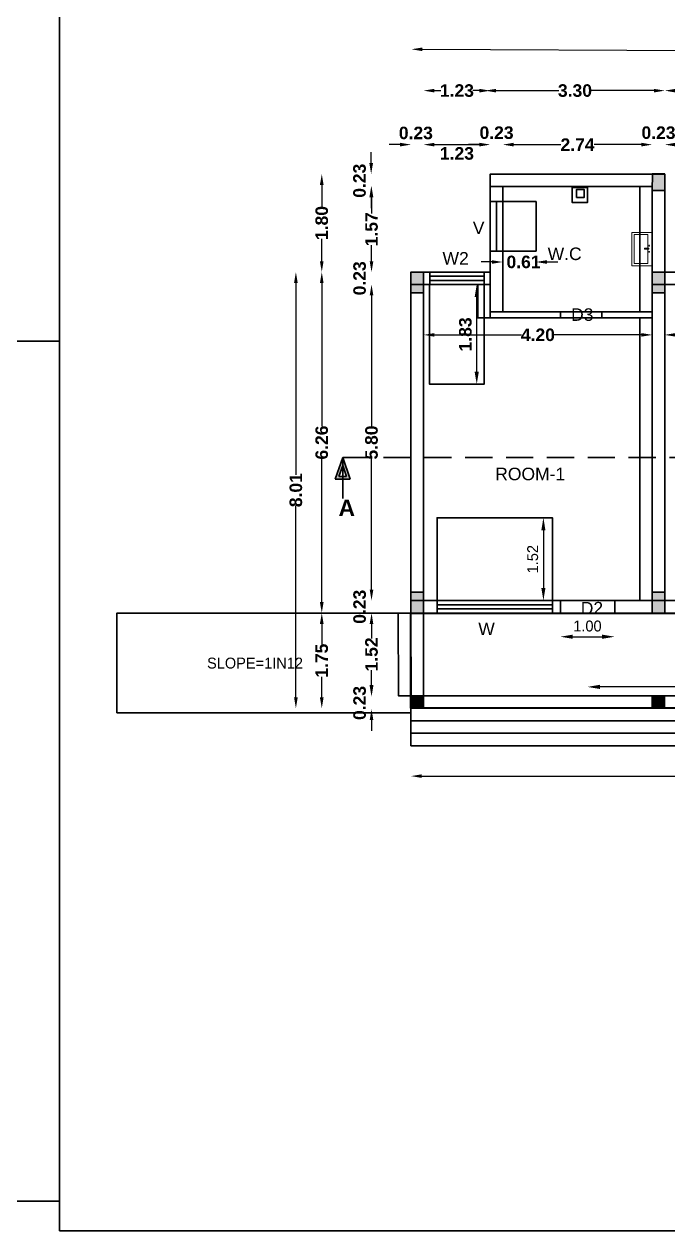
# Model space of a CAD drawing. Header units: metres. Extents: x 515 to 706, y -4 to 163.
# Drawn here: x 641.97 to 653.79, y 71.4 to 93.57 of the extents above; entities that cross this region are included whole.
import ezdxf

# ---------------------------------------------------------------- set-up
doc = ezdxf.new("R2010")
doc.units = ezdxf.units.M
doc.header["$MEASUREMENT"] = 0
doc.linetypes.add('DASHED2', pattern=[0.375, 0.25, -0.125])
for name, color, linetype, lineweight in [('BLK_3_FLR_0_WASH', 4, 'Continuous', 30), ('BLK_4_DA_RAMP_1', 1, 'Continuous', 13), ('BLK_4_FLR_0_ EXIT_WIDTH_ DOOR', 2, 'Continuous', 30), ('BLK_4_FLR_0_BLT_UP_AREA', 140, 'Continuous', 30), ('BLK_4_FLR_0_CARPET_AREA', 22, 'Continuous', 30), ('BLK_4_FLR_0_WATER_CLOSET', 4, 'Continuous', 30), ('furniture', 253, 'Continuous', 15)]:
    doc.layers.add(name, color=color, linetype=linetype, lineweight=lineweight)
for name, color, linetype in [('BLK_4_FLR_0_REGULAR_ROOM_1', 3, 'Continuous'), ('BLK_4_FLR_0_REGULAR_ROOM_2', 3, 'Continuous'), ('BLK_4_FLR_0_ROOM_1_LIGHT_VENTILATION_1', 3, 'Continuous'), ('BLK_4_FLR_0_ROOM_1_LIGHT_VENTILATION_2', 3, 'Continuous'), ('BLK_4_FLR_0_VERANDAH', 5, 'Continuous'), ('DIST_EXIT', 7, 'Continuous'), ('TOILET_VENTILATION', 6, 'Continuous')]:
    doc.layers.add(name, color=color, linetype=linetype)
doc.styles.add('ARIAL', font='arialbd.ttf', dxfattribs={"height": 0.23})
doc.styles.add('PDF Swiss721BT-RomanCondensed', font='arial.ttf')
doc.styles.add('Swiss Bold', font='swissb.ttf')
doc.styles.add('working', font='arialbd.ttf', dxfattribs={"height": 0.23})
doc.dimstyles.new('new model', dxfattribs={"dimtxt": 0.23, "dimasz": 0.2, "dimexe": 0.1, "dimexo": 0.1, "dimgap": 0, "dimtad": 0, "dimzin": 1, "dimdsep": 46, "dimtxsty": 'working', "dimcen": 0.09, "dimse1": 1, "dimse2": 1, "dimclrd": 256, "dimclrt": 256, "dimadec": 1, "dimazin": 0, "dimtfac": 1, "dimtofl": 0, "dimtmove": 0, "dimatfit": 3, "dimfxl": 0, "dimtolj": 1, "dimtzin": 0, "dimlwd": -1, "dimlwe": -1, "dimarcsym": 0})
doc.dimstyles.new('OPEN SPACE', dxfattribs={"dimtxt": 0.23, "dimasz": 0.23, "dimexe": 0.1875, "dimexo": 0.0625, "dimgap": 0.09, "dimtad": 3, "dimzin": 0, "dimdsep": 46, "dimtxsty": 'ARIAL', "dimcen": 0.09, "dimse1": 1, "dimse2": 1, "dimclrd": 256, "dimclre": 256, "dimadec": 0, "dimazin": 0, "dimtfac": 0.5, "dimtix": 1, "dimtmove": 0, "dimatfit": 3, "dimfxl": 0, "dimtolj": 1, "dimtzin": 0, "dimarcsym": 0})
doc.dimstyles.new('Standard$0', dxfattribs={"dimtxt": 0.2, "dimasz": 0.23, "dimexe": 0.1805, "dimexo": 0.0625, "dimgap": 0.0955, "dimtad": 1, "dimzin": 0, "dimdsep": 46, "dimtxsty": 'Standard', "dimcen": 0, "dimdle": 440, "dimse1": 1, "dimse2": 1, "dimclrd": 256, "dimclrt": 256, "dimadec": 0, "dimazin": 0, "dimtfac": 1, "dimtofl": 0, "dimtmove": 0, "dimatfit": 3, "dimfxl": 0, "dimtolj": 1, "dimarcsym": 0})

# ---------------------------------------------------------------- blocks, each defined once
blk = doc.blocks.new('*D131')
at = {"layer": 'Defpoints', "color": 0, "lineweight": 40}
for p in [(650.758, 89.404), (651.368, 89.404), (650.758, 89.203)]:
    blk.add_point(p, dxfattribs=at)
at = {"layer": 'TOILET_VENTILATION'}
for p, q in [((650.558, 89.203), (650.358, 89.203)), ((651.568, 89.203), (651.768, 89.203))]:
    blk.add_line(p, q, dxfattribs=at)
at = {"layer": 'TOILET_VENTILATION', "lineweight": 40}
for points in [[(650.558, 89.236), (650.558, 89.17), (650.758, 89.203)], [(651.568, 89.236), (651.568, 89.17), (651.368, 89.203)]]:
    blk.add_solid(points, dxfattribs=at)
at = {"layer": 'TOILET_VENTILATION', "lineweight": 35, "insert": (651.138, 89.203), "char_height": 0.23, "attachment_point": 5, "style": 'working'}
blk.add_mtext('\\A1;0.61', dxfattribs=at)
blk = doc.blocks.new('*D8')
at = {"layer": 'BLK_4_FLR_0_ EXIT_WIDTH_ DOOR', "lineweight": -2}
blk.add_line((652.042, 82.319), (652.582, 82.319), dxfattribs=at)
at = {"layer": 'BLK_4_FLR_0_ EXIT_WIDTH_ DOOR', "lineweight": 40}
for points in [[(652.042, 82.357), (652.042, 82.281), (651.812, 82.319)], [(652.582, 82.357), (652.582, 82.281), (652.812, 82.319)]]:
    blk.add_solid(points, dxfattribs=at)
at = {"layer": 'Defpoints', "color": 0, "lineweight": 40}
for p in [(651.812, 82.754), (652.812, 82.754), (652.812, 82.319)]:
    blk.add_point(p, dxfattribs=at)
at = {"layer": 'BLK_4_FLR_0_ EXIT_WIDTH_ DOOR', "lineweight": 30, "insert": (652.312, 82.514), "char_height": 0.2, "attachment_point": 5}
blk.add_mtext('\\A1;1.00', dxfattribs=at)
blk = doc.blocks.new('*D137')
at = {"layer": 'BLK_4_FLR_0_ROOM_1_LIGHT_VENTILATION_1', "lineweight": -2}
blk.add_line((651.503, 84.274), (651.503, 83.214), dxfattribs=at)
at = {"layer": 'BLK_4_FLR_0_ROOM_1_LIGHT_VENTILATION_1', "lineweight": 40}
for points in [[(651.465, 84.274), (651.541, 84.274), (651.503, 84.504)], [(651.465, 83.214), (651.541, 83.214), (651.503, 82.984)]]:
    blk.add_solid(points, dxfattribs=at)
at = {"layer": 'Defpoints', "color": 0, "lineweight": 40}
for p in [(651.669, 84.504), (651.503, 82.984), (651.669, 82.984)]:
    blk.add_point(p, dxfattribs=at)
at = {"layer": 'BLK_4_FLR_0_ROOM_1_LIGHT_VENTILATION_1', "lineweight": 30, "insert": (651.307, 83.744), "char_height": 0.2, "attachment_point": 5, "rotation": 90}
blk.add_mtext('\\A1;1.52', dxfattribs=at)
blk = doc.blocks.new('*D12')
at = {"layer": 'Defpoints', "color": 0, "lineweight": 40}
for p in [(652.312, 82.25), (659.136, 82.25), (652.312, 81.397)]:
    blk.add_point(p, dxfattribs=at)
at = {"layer": 'DIST_EXIT', "lineweight": -2}
blk.add_line((658.906, 81.397), (652.542, 81.397), dxfattribs=at)
at = {"layer": 'DIST_EXIT', "lineweight": 40}
for points in [[(652.542, 81.436), (652.542, 81.359), (652.312, 81.397)], [(658.906, 81.436), (658.906, 81.359), (659.136, 81.397)]]:
    blk.add_solid(points, dxfattribs=at)
at = {"layer": 'DIST_EXIT', "lineweight": 30, "insert": (655.724, 81.593), "char_height": 0.2, "attachment_point": 5}
blk.add_mtext('\\A1;6.82', dxfattribs=at)
blk = doc.blocks.new('*D152')
at = {"layer": 'BLK_4_FLR_0_ROOM_1_LIGHT_VENTILATION_2', "lineweight": -2}
blk.add_line((650.279, 87.188), (650.279, 88.558), dxfattribs=at)
at = {"layer": 'BLK_4_FLR_0_ROOM_1_LIGHT_VENTILATION_2', "lineweight": 40}
for points in [[(650.24, 88.558), (650.317, 88.558), (650.279, 88.788)], [(650.24, 87.188), (650.317, 87.188), (650.279, 86.958)]]:
    blk.add_solid(points, dxfattribs=at)
at = {"layer": 'Defpoints', "color": 0, "lineweight": 40}
for p in [(650.279, 88.788), (650.414, 88.788), (650.414, 86.958)]:
    blk.add_point(p, dxfattribs=at)
at = {"layer": 'BLK_4_FLR_0_ROOM_1_LIGHT_VENTILATION_2', "color": 0, "lineweight": 30, "insert": (650.071, 87.873), "char_height": 0.23, "attachment_point": 5, "rotation": 90, "style": 'ARIAL'}
blk.add_mtext('\\A1;1.83', dxfattribs=at)
blk = doc.blocks.new('zw$B53F')
at = {"layer": 'furniture', "ltscale": 0.5}
for p, q in [((25.7, 17.98), (0, 15.69)), ((0, 15.69), (1.4, 0)), ((24.29, 14.4), (2.02, 12.42)), ((2.02, 12.42), (2.95, 1.86)), ((11.55, 14.34), (10.37, 14.23)), ((10.9, 14.92), (11.02, 13.65)), ((12.95, 14.23), (13.8, 14.3)), ((13.24, 10.9), (12.95, 14.23)), ((13.24, 10.9), (14.1, 10.98)), ((14.1, 10.98), (13.8, 14.3)), ((16.26, 14.76), (15.09, 14.65)), ((15.62, 15.34), (15.73, 14.06)), ((25.23, 3.84), (24.29, 14.4)), ((27.09, 2.29), (25.7, 17.98)), ((1.4, 0), (27.09, 2.29)), ((2.95, 1.86), (25.23, 3.84))]:
    blk.add_line(p, q, dxfattribs=at)
blk = doc.blocks.new('*D283')
for p, q in [((648.872, 91.359), (648.672, 91.359)), ((649.502, 91.359), (649.702, 91.359))]:
    blk.add_line(p, q)
at = {"lineweight": 40}
for points in [[(648.872, 91.393), (648.872, 91.326), (649.072, 91.359)], [(649.502, 91.393), (649.502, 91.326), (649.302, 91.359)]]:
    blk.add_solid(points, dxfattribs=at)
at = {"layer": 'Defpoints', "color": 0, "lineweight": 40}
for p in [(649.302, 91.359), (649.072, 90.916), (649.302, 90.916)]:
    blk.add_point(p, dxfattribs=at)
at = {"lineweight": 30, "insert": (649.161, 91.572), "char_height": 0.23, "attachment_point": 5, "style": 'working'}
blk.add_mtext('\\A1;0.23', dxfattribs=at)
blk = doc.blocks.new('*D284')
blk.add_line((649.502, 91.359), (650.328, 91.359))
at = {"lineweight": 40}
for points in [[(649.502, 91.393), (649.502, 91.326), (649.302, 91.359)], [(650.328, 91.393), (650.328, 91.326), (650.528, 91.359)]]:
    blk.add_solid(points, dxfattribs=at)
at = {"layer": 'Defpoints', "color": 0, "lineweight": 40}
for p in [(650.528, 91.359), (649.302, 90.916), (650.528, 90.819)]:
    blk.add_point(p, dxfattribs=at)
at = {"lineweight": 30, "insert": (649.915, 91.196), "char_height": 0.23, "attachment_point": 5, "style": 'working'}
blk.add_mtext('\\A1;1.23', dxfattribs=at)
blk = doc.blocks.new('*D285')
for p, q in [((650.328, 91.359), (650.128, 91.359)), ((650.958, 91.359), (651.158, 91.359))]:
    blk.add_line(p, q)
at = {"lineweight": 40}
for points in [[(650.328, 91.393), (650.328, 91.326), (650.528, 91.359)], [(650.958, 91.393), (650.958, 91.326), (650.758, 91.359)]]:
    blk.add_solid(points, dxfattribs=at)
at = {"layer": 'Defpoints', "color": 0, "lineweight": 40}
for p in [(650.758, 91.359), (650.528, 90.916), (650.758, 90.686)]:
    blk.add_point(p, dxfattribs=at)
at = {"lineweight": 30, "insert": (650.643, 91.577), "char_height": 0.23, "attachment_point": 5, "style": 'working'}
blk.add_mtext('\\A1;0.23', dxfattribs=at)
blk = doc.blocks.new('*D286')
for p, q in [((650.958, 91.359), (651.825, 91.359)), ((653.302, 91.359), (652.435, 91.359))]:
    blk.add_line(p, q)
at = {"lineweight": 40}
for points in [[(650.958, 91.393), (650.958, 91.326), (650.758, 91.359)], [(653.302, 91.393), (653.302, 91.326), (653.502, 91.359)]]:
    blk.add_solid(points, dxfattribs=at)
at = {"layer": 'Defpoints', "color": 0, "lineweight": 40}
for p in [(653.502, 91.359), (653.502, 90.686), (650.758, 90.589)]:
    blk.add_point(p, dxfattribs=at)
at = {"lineweight": 30, "insert": (652.13, 91.359), "char_height": 0.23, "attachment_point": 5, "style": 'working'}
blk.add_mtext('\\A1;2.74', dxfattribs=at)
blk = doc.blocks.new('*D287')
for p, q in [((653.302, 91.359), (653.102, 91.359)), ((653.932, 91.359), (654.132, 91.359))]:
    blk.add_line(p, q)
at = {"lineweight": 40}
for points in [[(653.302, 91.393), (653.302, 91.326), (653.502, 91.359)], [(653.932, 91.393), (653.932, 91.326), (653.732, 91.359)]]:
    blk.add_solid(points, dxfattribs=at)
at = {"layer": 'Defpoints', "color": 0, "lineweight": 40}
for p in [(653.732, 91.359), (653.732, 90.916), (653.502, 90.686)]:
    blk.add_point(p, dxfattribs=at)
at = {"lineweight": 30, "insert": (653.617, 91.577), "char_height": 0.23, "attachment_point": 5, "style": 'working'}
blk.add_mtext('\\A1;0.23', dxfattribs=at)
blk = doc.blocks.new('*D663')
for p, q in [((648.34, 91.019), (648.34, 91.219)), ((648.34, 90.389), (648.34, 90.189))]:
    blk.add_line(p, q)
at = {"lineweight": 40}
for points in [[(648.307, 91.019), (648.374, 91.019), (648.34, 90.819)], [(648.307, 90.389), (648.374, 90.389), (648.34, 90.589)]]:
    blk.add_solid(points, dxfattribs=at)
at = {"layer": 'Defpoints', "color": 0, "lineweight": 40}
for p in [(650.752, 90.819), (648.34, 90.589), (650.758, 90.589)]:
    blk.add_point(p, dxfattribs=at)
at = {"lineweight": 30, "insert": (648.127, 90.696), "char_height": 0.23, "attachment_point": 5, "rotation": 90, "style": 'working'}
blk.add_mtext('\\A1;0.23', dxfattribs=at)
blk = doc.blocks.new('*D664')
for p, q in [((648.347, 90.389), (648.347, 90.096)), ((648.347, 89.218), (648.347, 89.511))]:
    blk.add_line(p, q)
at = {"lineweight": 40}
for points in [[(648.313, 90.389), (648.38, 90.389), (648.347, 90.589)], [(648.313, 89.218), (648.38, 89.218), (648.347, 89.018)]]:
    blk.add_solid(points, dxfattribs=at)
at = {"layer": 'Defpoints', "color": 0, "lineweight": 40}
for p in [(650.758, 90.589), (648.347, 89.018), (649.302, 89.018)]:
    blk.add_point(p, dxfattribs=at)
at = {"lineweight": 30, "insert": (648.347, 89.804), "char_height": 0.23, "attachment_point": 5, "rotation": 90, "style": 'working'}
blk.add_mtext('\\A1;1.57', dxfattribs=at)
blk = doc.blocks.new('*D665')
for p, q in [((648.347, 89.218), (648.347, 89.418)), ((648.347, 88.588), (648.347, 88.388))]:
    blk.add_line(p, q)
at = {"lineweight": 40}
for points in [[(648.313, 89.218), (648.38, 89.218), (648.347, 89.018)], [(648.313, 88.588), (648.38, 88.588), (648.347, 88.788)]]:
    blk.add_solid(points, dxfattribs=at)
at = {"layer": 'Defpoints', "color": 0, "lineweight": 40}
for p in [(649.302, 89.018), (648.347, 88.788), (649.302, 88.788)]:
    blk.add_point(p, dxfattribs=at)
at = {"lineweight": 30, "insert": (648.129, 88.903), "char_height": 0.23, "attachment_point": 5, "rotation": 90, "style": 'working'}
blk.add_mtext('\\A1;0.23', dxfattribs=at)
blk = doc.blocks.new('*D666')
for p, q in [((648.347, 88.588), (648.347, 86.184)), ((648.347, 83.184), (648.347, 85.589))]:
    blk.add_line(p, q)
at = {"lineweight": 40}
for points in [[(648.313, 88.588), (648.38, 88.588), (648.347, 88.788)], [(648.313, 83.184), (648.38, 83.184), (648.347, 82.984)]]:
    blk.add_solid(points, dxfattribs=at)
at = {"layer": 'Defpoints', "color": 0, "lineweight": 40}
for p in [(649.302, 88.788), (648.347, 82.984), (649.55, 82.984)]:
    blk.add_point(p, dxfattribs=at)
at = {"lineweight": 30, "insert": (648.347, 85.886), "char_height": 0.23, "attachment_point": 5, "rotation": 90, "style": 'working'}
blk.add_mtext('\\A1;5.80', dxfattribs=at)
blk = doc.blocks.new('*D667')
for p, q in [((648.347, 83.184), (648.347, 83.384)), ((648.347, 82.554), (648.347, 82.354))]:
    blk.add_line(p, q)
at = {"lineweight": 40}
for points in [[(648.313, 83.184), (648.38, 83.184), (648.347, 82.984)], [(648.313, 82.554), (648.38, 82.554), (648.347, 82.754)]]:
    blk.add_solid(points, dxfattribs=at)
at = {"layer": 'Defpoints', "color": 0, "lineweight": 40}
for p in [(649.302, 82.984), (648.347, 82.754), (649.072, 82.754)]:
    blk.add_point(p, dxfattribs=at)
at = {"lineweight": 30, "insert": (648.129, 82.869), "char_height": 0.23, "attachment_point": 5, "rotation": 90, "style": 'working'}
blk.add_mtext('\\A1;0.23', dxfattribs=at)
blk = doc.blocks.new('*D668')
for p, q in [((648.347, 82.554), (648.347, 82.286)), ((648.347, 81.434), (648.347, 81.703))]:
    blk.add_line(p, q)
at = {"lineweight": 40}
for points in [[(648.313, 82.554), (648.38, 82.554), (648.347, 82.754)], [(648.313, 81.434), (648.38, 81.434), (648.347, 81.234)]]:
    blk.add_solid(points, dxfattribs=at)
at = {"layer": 'Defpoints', "color": 0, "lineweight": 40}
for p in [(649.072, 82.754), (648.347, 81.234), (649.55, 81.234)]:
    blk.add_point(p, dxfattribs=at)
at = {"lineweight": 30, "insert": (648.347, 81.994), "char_height": 0.23, "attachment_point": 5, "rotation": 90, "style": 'working'}
blk.add_mtext('\\A1;1.52', dxfattribs=at)
blk = doc.blocks.new('*D289')
for p, q in [((649.502, 92.351), (649.622, 92.351)), ((650.328, 92.351), (650.208, 92.351))]:
    blk.add_line(p, q)
at = {"lineweight": 40}
for points in [[(649.502, 92.384), (649.502, 92.317), (649.302, 92.351)], [(650.328, 92.384), (650.328, 92.317), (650.528, 92.351)]]:
    blk.add_solid(points, dxfattribs=at)
at = {"layer": 'Defpoints', "color": 0, "lineweight": 40}
for p in [(649.302, 92.351), (649.302, 89.392), (650.528, 89.392)]:
    blk.add_point(p, dxfattribs=at)
at = {"lineweight": 30, "insert": (649.915, 92.351), "char_height": 0.23, "attachment_point": 5, "style": 'working'}
blk.add_mtext('\\A1;1.23', dxfattribs=at)
blk = doc.blocks.new('*D290')
for p, q in [((650.635, 92.351), (651.785, 92.351)), ((653.532, 92.351), (652.382, 92.351))]:
    blk.add_line(p, q)
at = {"lineweight": 40}
for points in [[(650.635, 92.384), (650.635, 92.317), (650.435, 92.351)], [(653.532, 92.384), (653.532, 92.317), (653.732, 92.351)]]:
    blk.add_solid(points, dxfattribs=at)
at = {"layer": 'Defpoints', "color": 0, "lineweight": 40}
for p in [(653.732, 92.351), (650.435, 91.194), (653.732, 91.194)]:
    blk.add_point(p, dxfattribs=at)
at = {"lineweight": 30, "insert": (652.083, 92.351), "char_height": 0.23, "attachment_point": 5, "style": 'working'}
blk.add_mtext('\\A1;3.30', dxfattribs=at)
blk = doc.blocks.new('*D669')
for p, q in [((647.433, 90.619), (647.433, 90.211)), ((647.433, 89.218), (647.433, 89.627))]:
    blk.add_line(p, q)
at = {"lineweight": 40}
for points in [[(647.399, 90.619), (647.466, 90.619), (647.433, 90.819)], [(647.399, 89.218), (647.466, 89.218), (647.433, 89.018)]]:
    blk.add_solid(points, dxfattribs=at)
at = {"layer": 'Defpoints', "color": 0, "lineweight": 40}
for p in [(650.528, 90.819), (647.433, 89.018), (650.528, 89.018)]:
    blk.add_point(p, dxfattribs=at)
at = {"lineweight": 30, "insert": (647.433, 89.919), "char_height": 0.23, "attachment_point": 5, "rotation": 90, "style": 'working'}
blk.add_mtext('\\A1;1.80', dxfattribs=at)
blk = doc.blocks.new('*D670')
for p, q in [((647.433, 88.818), (647.433, 86.186)), ((647.433, 82.954), (647.433, 85.586))]:
    blk.add_line(p, q)
at = {"lineweight": 40}
for points in [[(647.399, 88.818), (647.466, 88.818), (647.433, 89.018)], [(647.399, 82.954), (647.466, 82.954), (647.433, 82.754)]]:
    blk.add_solid(points, dxfattribs=at)
at = {"layer": 'Defpoints', "color": 0, "lineweight": 40}
for p in [(650.528, 89.018), (647.433, 82.754), (650.528, 82.754)]:
    blk.add_point(p, dxfattribs=at)
at = {"lineweight": 30, "insert": (647.433, 85.886), "char_height": 0.23, "attachment_point": 5, "rotation": 90, "style": 'working'}
blk.add_mtext('\\A1;6.26', dxfattribs=at)
blk = doc.blocks.new('*D671')
for p, q in [((647.433, 82.554), (647.433, 82.175)), ((647.433, 81.204), (647.433, 81.584))]:
    blk.add_line(p, q)
at = {"lineweight": 40}
for points in [[(647.399, 82.554), (647.466, 82.554), (647.433, 82.754)], [(647.399, 81.204), (647.466, 81.204), (647.433, 81.004)]]:
    blk.add_solid(points, dxfattribs=at)
at = {"layer": 'Defpoints', "color": 0, "lineweight": 40}
for p in [(649.55, 82.754), (647.433, 81.004), (649.302, 81.004)]:
    blk.add_point(p, dxfattribs=at)
at = {"lineweight": 30, "insert": (647.433, 81.879), "char_height": 0.23, "attachment_point": 5, "rotation": 90, "style": 'working'}
blk.add_mtext('\\A1;1.75', dxfattribs=at)
blk = doc.blocks.new('*D672')
for p, q in [((649.502, 87.864), (651.1, 87.864)), ((653.302, 87.864), (651.703, 87.864))]:
    blk.add_line(p, q)
at = {"lineweight": 40}
for points in [[(649.502, 87.897), (649.502, 87.831), (649.302, 87.864)], [(653.302, 87.897), (653.302, 87.831), (653.502, 87.864)]]:
    blk.add_solid(points, dxfattribs=at)
at = {"layer": 'Defpoints', "color": 0, "lineweight": 40}
for p in [(649.302, 88.174), (653.502, 88.174), (649.302, 87.864)]:
    blk.add_point(p, dxfattribs=at)
at = {"lineweight": 30, "insert": (651.402, 87.864), "char_height": 0.23, "attachment_point": 5, "rotation": 0, "style": 'working'}
blk.add_mtext('\\A1;4.20', dxfattribs=at)
blk = doc.blocks.new('*D293')
blk.add_line((653.932, 91.359), (654.758, 91.359))
at = {"lineweight": 40}
for points in [[(653.932, 91.393), (653.932, 91.326), (653.732, 91.359)], [(654.758, 91.393), (654.758, 91.326), (654.958, 91.359)]]:
    blk.add_solid(points, dxfattribs=at)
at = {"layer": 'Defpoints', "color": 0, "lineweight": 40}
for p in [(654.958, 91.359), (653.732, 90.916), (654.958, 90.819)]:
    blk.add_point(p, dxfattribs=at)
at = {"lineweight": 30, "insert": (654.345, 91.196), "char_height": 0.23, "attachment_point": 5, "style": 'working'}
blk.add_mtext('\\A1;1.23', dxfattribs=at)
blk = doc.blocks.new('*D307')
for p, q in [((653.932, 92.351), (654.052, 92.351)), ((654.758, 92.351), (654.638, 92.351))]:
    blk.add_line(p, q)
at = {"lineweight": 40}
for points in [[(653.932, 92.384), (653.932, 92.317), (653.732, 92.351)], [(654.758, 92.384), (654.758, 92.317), (654.958, 92.351)]]:
    blk.add_solid(points, dxfattribs=at)
at = {"layer": 'Defpoints', "color": 0, "lineweight": 40}
for p in [(653.732, 92.351), (653.732, 89.392), (654.958, 89.392)]:
    blk.add_point(p, dxfattribs=at)
at = {"lineweight": 30, "insert": (654.345, 92.351), "char_height": 0.23, "attachment_point": 5, "style": 'working'}
blk.add_mtext('\\A1;1.23', dxfattribs=at)
blk = doc.blocks.new('*D675')
for p, q in [((653.932, 87.864), (655.53, 87.864)), ((657.732, 87.864), (656.133, 87.864))]:
    blk.add_line(p, q)
at = {"lineweight": 40}
for points in [[(653.932, 87.897), (653.932, 87.831), (653.732, 87.864)], [(657.732, 87.897), (657.732, 87.831), (657.932, 87.864)]]:
    blk.add_solid(points, dxfattribs=at)
at = {"layer": 'Defpoints', "color": 0, "lineweight": 40}
for p in [(653.732, 88.174), (657.932, 88.174), (653.732, 87.864)]:
    blk.add_point(p, dxfattribs=at)
at = {"lineweight": 30, "insert": (655.832, 87.864), "char_height": 0.23, "attachment_point": 5, "rotation": 0, "style": 'working'}
blk.add_mtext('\\A1;4.20', dxfattribs=at)
blk = doc.blocks.new('*D305')
for p, q in [((649.27, 79.758), (659.491, 79.758)), ((670.495, 79.758), (660.274, 79.758))]:
    blk.add_line(p, q)
at = {"lineweight": 40}
for points in [[(649.27, 79.791), (649.27, 79.725), (649.07, 79.758)], [(670.495, 79.791), (670.495, 79.725), (670.695, 79.758)]]:
    blk.add_solid(points, dxfattribs=at)
at = {"layer": 'Defpoints', "color": 0, "lineweight": 40}
for p in [(649.07, 81.433), (670.695, 81.433), (670.695, 79.758)]:
    blk.add_point(p, dxfattribs=at)
at = {"lineweight": 30, "insert": (659.882, 79.758), "char_height": 0.23, "attachment_point": 5, "style": 'working'}
blk.add_mtext('\\A1;21.63', dxfattribs=at)
blk = doc.blocks.new('*D674')
for p, q in [((646.958, 88.818), (646.958, 85.291)), ((646.958, 81.204), (646.958, 84.731))]:
    blk.add_line(p, q)
at = {"lineweight": 40}
for points in [[(646.924, 88.818), (646.991, 88.818), (646.958, 89.018)], [(646.924, 81.204), (646.991, 81.204), (646.958, 81.004)]]:
    blk.add_solid(points, dxfattribs=at)
at = {"layer": 'Defpoints', "color": 0, "lineweight": 40}
for p in [(649.072, 89.018), (646.958, 81.004), (649.07, 81.004)]:
    blk.add_point(p, dxfattribs=at)
at = {"lineweight": 30, "insert": (646.958, 85.011), "char_height": 0.23, "attachment_point": 5, "rotation": 90, "style": 'working'}
blk.add_mtext('\\A1;8.01', dxfattribs=at)
blk = doc.blocks.new('*D306')
for p, q in [((648.347, 81.417), (648.347, 81.617)), ((648.347, 80.787), (648.347, 80.587))]:
    blk.add_line(p, q)
at = {"lineweight": 40}
for points in [[(648.313, 81.417), (648.38, 81.417), (648.347, 81.217)], [(648.313, 80.787), (648.38, 80.787), (648.347, 80.987)]]:
    blk.add_solid(points, dxfattribs=at)
at = {"layer": 'Defpoints', "color": 0, "lineweight": 40}
for p in [(649.302, 81.217), (648.347, 80.987), (649.072, 80.987)]:
    blk.add_point(p, dxfattribs=at)
at = {"lineweight": 30, "insert": (648.129, 81.102), "char_height": 0.23, "attachment_point": 5, "rotation": 90, "style": 'working'}
blk.add_mtext('\\A1;0.23', dxfattribs=at)
blk = doc.blocks.new('*D696')
for p, q in [((649.281, 93.111), (659.503, 93.066)), ((670.507, 93.019), (660.285, 93.063))]:
    blk.add_line(p, q)
at = {"lineweight": 40}
for points in [[(649.281, 93.144), (649.281, 93.077), (649.081, 93.111)], [(670.507, 93.052), (670.507, 92.985), (670.707, 93.018)]]:
    blk.add_solid(points, dxfattribs=at)
at = {"layer": 'Defpoints', "color": 0, "lineweight": 40}
for p in [(670.707, 93.018), (649.072, 90.916), (670.697, 90.823)]:
    blk.add_point(p, dxfattribs=at)
at = {"lineweight": 30, "insert": (659.894, 93.065), "char_height": 0.23, "attachment_point": 5, "rotation": 359.7518, "style": 'working'}
blk.add_mtext('\\A1;21.63', dxfattribs=at)

msp = doc.modelspace()

# ---------------------------------------------------------------- hatches: boundary and pattern name
at = {"lineweight": 30}
h = msp.add_hatch(color=256, dxfattribs=at)
h.dxf.hatch_style = 1
h.paths.add_polyline_path([(653.73156, 90.81947), (653.73156, 90.51947), (653.50156, 90.51947), (653.50794, 90.81947)])
h = msp.add_hatch(color=256, dxfattribs=at)
h.dxf.hatch_style = 1
h.paths.add_polyline_path([(649.30156, 89.01781), (649.30156, 88.63781), (649.07156, 88.63781), (649.07156, 89.01781)])
h = msp.add_hatch(color=256, dxfattribs=at)
h.dxf.hatch_style = 1
h.paths.add_polyline_path([(653.73156, 89.01781), (653.73156, 88.63781), (653.50156, 88.63781), (653.50156, 89.01781)])
at = {"lineweight": 30, "ltscale": 0.25}
h = msp.add_hatch(color=256, dxfattribs=at)
h.paths.add_polyline_path([(647.8167, 85.61215), (647.68171, 85.21595), (647.95168, 85.21595)])
h.paths.add_polyline_path([(647.8167, 85.46478), (647.74811, 85.26348), (647.88528, 85.26348)], flags=16)
at = {"lineweight": 30}
h = msp.add_hatch(color=256, dxfattribs=at)
h.dxf.hatch_style = 1
h.paths.add_polyline_path([(649.30156, 83.13448), (649.30156, 82.75447), (649.07156, 82.75447), (649.07156, 83.13448)])
h = msp.add_hatch(color=256, dxfattribs=at)
h.dxf.hatch_style = 1
h.paths.add_polyline_path([(653.73156, 83.13447), (653.73156, 82.75447), (653.50156, 82.75447), (653.50156, 83.13447)])
h = msp.add_hatch(color=256, dxfattribs=at)
h.dxf.hatch_style = 1
h.paths.add_polyline_path([(649.06967, 81.23448), (649.29967, 81.23448), (649.29967, 81.00448), (649.06967, 81.00448)])
h = msp.add_hatch(color=256, dxfattribs=at)
h.dxf.hatch_style = 1
h.paths.add_polyline_path([(653.49967, 81.23448), (653.72967, 81.23448), (653.72967, 81.00448), (653.49967, 81.00448)])

# ---------------------------------------------------------------- linework, layer by layer
at = {"lineweight": 30, "ltscale": 0.125}
for p, q in [((653.73156, 90.81947), (650.52822, 90.81947)), ((650.52822, 90.81947), (650.52822, 89.01781)), ((653.50345, 90.82281), (653.73345, 90.82281)), ((653.73345, 90.82281), (653.50345, 90.82281)), ((653.73156, 90.81947), (653.73156, 89.01781)), ((653.73156, 90.81947), (653.73156, 89.01781)), ((653.73156, 90.81947), (653.73156, 89.01781)), ((653.50156, 90.58947), (650.75822, 90.58947)), ((650.75822, 90.58947), (650.75822, 88.78781)), ((653.50156, 90.58947), (653.50156, 88.28947)), ((653.50156, 90.58947), (653.50156, 82.98447)), ((650.75822, 90.31369), (650.52822, 90.31369)), ((650.64322, 90.31369), (650.64322, 89.40369)), ((650.75822, 89.40369), (650.52822, 89.40369)), ((649.07156, 89.01781), (649.07156, 82.75447)), ((650.52822, 89.01781), (649.30156, 89.01781)), ((649.41489, 88.78781), (649.41489, 89.01781)), ((650.41489, 88.94114), (649.41489, 88.94114)), ((650.41489, 88.78781), (650.41489, 89.01781)), ((654.95822, 89.01781), (653.73156, 89.01781)), ((649.30156, 88.78781), (649.30156, 82.98447)), ((650.52822, 88.78781), (649.30156, 88.78781)), ((650.41489, 88.86447), (649.41489, 88.86447)), ((650.52822, 88.78781), (650.52822, 88.17447)), ((653.73156, 88.78781), (653.73156, 82.98447)), ((654.95822, 88.78781), (653.73156, 88.78781)), ((651.81489, 88.28947), (650.75822, 88.28947)), ((651.81489, 88.28947), (651.81489, 88.17447)), ((653.50156, 88.28947), (652.57489, 88.28947)), ((652.57489, 88.28947), (652.57489, 88.17447)), ((651.81489, 88.17447), (650.52822, 88.17447)), ((653.50156, 88.17447), (652.57489, 88.17447)), ((653.50156, 88.17447), (653.50156, 82.98447)), ((651.81489, 82.98447), (649.30156, 82.98447)), ((651.66997, 82.98447), (649.54997, 82.98447)), ((649.54997, 82.98447), (649.54997, 82.75447)), ((651.66997, 82.98447), (651.66997, 82.75447)), ((651.81489, 82.98447), (651.81489, 82.75447)), ((653.50156, 82.98447), (652.81489, 82.98447)), ((652.81489, 82.98447), (652.81489, 82.75447)), ((656.24489, 82.98447), (653.73156, 82.98447)), ((651.81489, 82.75447), (649.07156, 82.75447)), ((649.30156, 82.75447), (649.30156, 81.00448)), ((651.66997, 82.90781), (649.54997, 82.90781)), ((651.66997, 82.83114), (649.54997, 82.83114)), ((651.66997, 82.75447), (649.54997, 82.75447)), ((656.24489, 82.75447), (652.81489, 82.75447)), ((649.06967, 81.00448), (649.06967, 81.07947)), ((649.06967, 81.00448), (670.69525, 81.00448)), ((649.06967, 80.77448), (670.69525, 80.77448))]:
    msp.add_line(p, q, dxfattribs=at)
at = {"lineweight": 30}
for p, q in [((650.75822, 88.78781), (650.75822, 88.28947)), ((647.8167, 85.61215), (647.68171, 85.21595)), ((647.8167, 85.61215), (647.8167, 84.88621)), ((647.8167, 85.61215), (647.95168, 85.21595)), ((647.8167, 85.46478), (647.74811, 85.26348)), ((647.8167, 85.46478), (647.88528, 85.26348)), ((647.68171, 85.21595), (647.95168, 85.21595)), ((647.74811, 85.26348), (647.88528, 85.26348)), ((647.8167, 85.21595), (647.8167, 84.85829)), ((649.07156, 82.75447), (649.0722, 81.15447)), ((649.06967, 81.15447), (649.06967, 81.00448)), ((649.06967, 80.31448), (649.06967, 81.04198)), ((649.06967, 80.54448), (670.69525, 80.54448)), ((649.06967, 80.31448), (670.69525, 80.31448))]:
    msp.add_line(p, q, dxfattribs=at)
at = {"linetype": 'DASHED2', "lineweight": 30, "ltscale": 2}
msp.add_line((647.8167, 85.61215), (673.43918, 85.61215), dxfattribs=at)
at = {"lineweight": 30}
for points in [[(515.25728, 150.74728), (642.61905, 150.74728), (642.61905, 87.74858), (515.25728, 87.74858)], [(642.61905, 71.40396), (675.79196, 71.40396), (675.79196, 150.74728), (642.61905, 150.74728)], [(653.73156, 90.81947), (653.73156, 90.51947), (653.50156, 90.51947), (653.50794, 90.81947)], [(649.30156, 89.01781), (649.30156, 88.63781), (649.07156, 88.63781), (649.07156, 89.01781)], [(653.73156, 89.01781), (653.73156, 88.63781), (653.50156, 88.63781), (653.50156, 89.01781)], [(585.2581, 87.74858), (642.61905, 87.74858), (642.61905, 71.94947), (585.2581, 71.94947)], [(649.30156, 83.13448), (649.30156, 82.75447), (649.07156, 82.75447), (649.07156, 83.13448)], [(653.73156, 83.13447), (653.73156, 82.75447), (653.50156, 82.75447), (653.50156, 83.13447)], [(649.06967, 81.23448), (649.29967, 81.23448), (649.29967, 81.00448), (649.06967, 81.00448)], [(653.49967, 81.23448), (653.72967, 81.23448), (653.72967, 81.00448), (653.49967, 81.00448)]]:
    msp.add_lwpolyline(points, close=True, dxfattribs=at)
at = {"layer": 'BLK_3_FLR_0_WASH', "color": 55, "lineweight": 30}
msp.add_lwpolyline([(652.03178, 90.56969), (652.31201, 90.56969), (652.31201, 90.29572), (652.03178, 90.29572)], close=True, dxfattribs=at)
at = {"layer": 'BLK_3_FLR_0_WASH', "color": 60, "lineweight": 30}
msp.add_lwpolyline([(652.11309, 90.38685), (652.2511, 90.38642), (652.25156, 90.53493), (652.11356, 90.53536)], close=True, dxfattribs=at)
at = {"layer": 'BLK_4_DA_RAMP_1', "lineweight": 30}
msp.add_lwpolyline([(643.67164, 80.91934), (649.07164, 80.92105), (649.07156, 82.75444), (643.67156, 82.75274)], close=True, dxfattribs=at)
at = {"layer": 'BLK_4_FLR_0_BLT_UP_AREA', "color": 14, "lineweight": 30}
msp.add_lwpolyline([(670.69515, 90.81946), (670.69515, 81.00446), (649.06956, 81.00446), (649.07146, 89.01779), (650.52812, 89.01779), (650.52812, 90.81946), (653.73146, 90.81946), (653.73146, 89.01779), (654.95812, 89.01779), (654.95812, 90.81946), (661.83515, 90.81946), (661.83515, 89.01779), (663.06182, 89.01779), (663.06182, 90.81946), (666.26515, 90.81946), (666.26515, 89.01779), (667.49182, 89.01779), (667.49182, 90.81946)], close=True, dxfattribs=at)
at = {"layer": 'BLK_4_FLR_0_CARPET_AREA', "color": 14, "lineweight": 35}
for points in [[(650.52781, 90.58937), (653.27114, 90.58937), (653.27114, 88.28937), (650.52781, 88.28937)], [(649.07114, 88.78771), (650.29781, 88.78771), (650.29781, 88.17437), (653.27114, 88.17437), (653.27114, 82.98437), (649.07114, 82.98437)], [(653.50114, 88.78771), (654.72781, 88.78771), (654.72781, 88.17437), (657.70114, 88.17437), (657.70114, 82.98437), (653.50114, 82.98437)], [(648.83884, 82.75444), (670.46284, 82.75444), (670.46336, 81.23434), (648.83925, 81.23435)]]:
    msp.add_lwpolyline(points, close=True, dxfattribs=at)
at = {"layer": 'BLK_4_FLR_0_REGULAR_ROOM_1', "color": 2, "lineweight": 30}
msp.add_lwpolyline([(649.30093, 88.78783), (650.52759, 88.78783), (650.52759, 88.17449), (653.50093, 88.17449), (653.50093, 82.98449), (649.30093, 82.98449)], close=True, dxfattribs=at)
at = {"layer": 'BLK_4_FLR_0_REGULAR_ROOM_2', "color": 2, "lineweight": 30}
msp.add_lwpolyline([(653.73093, 88.78783), (654.95759, 88.78783), (654.95759, 88.17449), (657.93093, 88.17449), (657.93093, 82.98449), (653.73093, 82.98449)], close=True, dxfattribs=at)
at = {"layer": 'BLK_4_FLR_0_ROOM_1_LIGHT_VENTILATION_1', "color": 3, "lineweight": 30}
msp.add_lwpolyline([(651.66934, 82.98449), (649.54934, 82.98449), (649.54934, 84.50449), (651.66934, 84.50449), (651.66934, 82.98449)], dxfattribs=at)
at = {"layer": 'BLK_4_FLR_0_ROOM_1_LIGHT_VENTILATION_2', "color": 3, "lineweight": 30}
msp.add_lwpolyline([(649.41426, 88.78783), (649.41426, 86.95783), (650.41426, 86.95783), (650.41426, 88.78783), (649.41426, 88.78783)], dxfattribs=at)
at = {"layer": 'BLK_4_FLR_0_VERANDAH', "lineweight": 40}
msp.add_lwpolyline([(649.06862, 82.7545), (670.69262, 82.75449), (670.69315, 81.00446), (649.06904, 81.00447)], close=True, dxfattribs=at)
at = {"layer": 'BLK_4_FLR_0_WATER_CLOSET', "color": 3, "lineweight": 30}
msp.add_lwpolyline([(650.75759, 90.58949), (653.50093, 90.58949), (653.50093, 88.28949), (650.75759, 88.28949)], close=True, dxfattribs=at)
at = {"layer": 'TOILET_VENTILATION', "color": 6, "lineweight": 30}
msp.add_lwpolyline([(650.75759, 90.31371), (651.36759, 90.31371), (651.36759, 89.40371), (650.75759, 89.40371)], close=True, dxfattribs=at)

# ---------------------------------------------------------------- block references
at = {"lineweight": 30, "xscale": -0.0237721263822697, "yscale": 0.0237721263822697, "zscale": 0.0237721263822697, "rotation": 275.0813164753686}
msp.add_blockref('zw$B53F', (653.13, 89.09977), dxfattribs=at)

# ---------------------------------------------------------------- texts
at = {"lineweight": 30, "ltscale": 0.125, "char_height": 0.23, "attachment_point": 1, "style": 'PDF Swiss721BT-RomanCondensed'}
for s, width, insert in [('V', 0.0527571, (650.20692, 89.94491)), ('W2', 0.0527571, (649.6507, 89.38593)), ('W.C', 0.23, (651.58148, 89.4687)), ('D3', 0.0527571, (652.01127, 88.35201)), ('ROOM-1', 0.23, (650.61827, 85.42409)), ('D2', 0.0527571, (652.18928, 82.95858)), ('W', 0.0527571, (650.30701, 82.57886))]:
    msp.add_mtext_dynamic_manual_height_columns(s, width=width, gutter_width=1.15, heights=[0], dxfattribs=dict(at, insert=insert))
at = {"lineweight": 30, "insert": (648.04325, 84.53686), "char_height": 0.3, "width": 4.6721052, "attachment_point": 9, "style": 'Swiss Bold'}
msp.add_mtext('\\A1;A', dxfattribs=at)
at = {"layer": 'BLK_4_DA_RAMP_1', "lineweight": 30, "insert": (646.20693, 81.93473), "char_height": 0.2, "width": 1.8904692, "attachment_point": 2}
msp.add_mtext('SLOPE=1IN12', dxfattribs=at)

# ---------------------------------------------------------------- dimensions: what is measured, and where the dimension line sits
at = {"lineweight": 30}
for p1, p2, distance, picture, middle in [((649.07156, 90.91647), (670.69715, 90.82281), 2.19504, '*D696', (659.89386, 93.06466)), ((653.50156, 88.17447), (649.30156, 88.17447), 0.3104, '*D672', (651.40156, 87.86408)), ((657.93156, 88.17447), (653.73156, 88.17447), 0.3104, '*D675', (655.83156, 87.86408))]:
    dim = msp.add_aligned_dim(p1=p1, p2=p2, distance=distance, dimstyle='new model', override={"dimpost": '\\X'}, dxfattribs=at)
    dim.commit()
    dim.dimension.update_dxf_attribs({"geometry": picture, "text_midpoint": middle})
for base, p1, p2, override, picture, middle in [((649.30156, 92.35071), (650.52822, 89.39213), (649.30156, 89.39213), {"dimpost": '\\X', "dimtmove": 2}, '*D289', (649.91489, 92.35071)), ((653.73156, 92.35071), (650.43489, 91.1938), (653.73156, 91.1938), {"dimpost": '\\X', "dimtmove": 2}, '*D290', (652.08322, 92.35071)), ((653.73156, 92.35071), (654.95822, 89.39213), (653.73156, 89.39213), {"dimpost": '\\X', "dimtmove": 2}, '*D307', (654.34489, 92.35071)), ((650.75822, 91.35943), (650.52822, 90.91647), (650.75822, 90.68647), {"dimpost": '\\X', "dimtmove": 2}, '*D285', (650.64322, 91.57686)), ((653.73156, 91.35943), (653.50156, 90.68647), (653.73156, 90.91647), {"dimpost": '\\X', "dimtmove": 2}, '*D287', (653.61656, 91.57686)), ((653.50156, 91.35943), (650.75822, 90.58947), (653.50156, 90.68647), {"dimpost": '\\X', "dimtmove": 2}, '*D286', (652.12989, 91.35943)), ((670.69525, 79.75805), (649.06967, 81.43263), (670.69525, 81.43263), {"dimpost": '\\X'}, '*D305', (659.88246, 79.75805))]:
    dim = msp.add_linear_dim(base=base, p1=p1, p2=p2, dimstyle='new model', override=override, dxfattribs=at)
    dim.commit()
    dim.dimension.update_dxf_attribs({"geometry": picture, "text_midpoint": middle})
for base, p1, p2, picture, middle in [((649.30156, 91.35943), (649.07156, 90.91647), (649.30156, 90.91647), '*D283', (649.16145, 91.57236)), ((650.52822, 91.35943), (649.30156, 90.91647), (650.52822, 90.81947), '*D284', (649.91489, 91.19646)), ((654.95822, 91.35943), (653.73156, 90.91647), (654.95822, 90.81947), '*D293', (654.34489, 91.19646))]:
    dim = msp.add_linear_dim(base=base, p1=p1, p2=p2, dimstyle='new model', override={"dimpost": '\\X', "dimtmove": 2}, dxfattribs=at)
    dim.commit()
    dim.dimension.update_dxf_attribs({"geometry": picture, "text_midpoint": middle, "dimtype": 160})
dim = msp.add_linear_dim(base=(648.34022, 90.58947), p1=(650.75171, 90.81947), p2=(650.75822, 90.58947), angle=90, dimstyle='new model', override={"dimpost": '\\X', "dimtmove": 2}, dxfattribs=at)
dim.commit()
dim.dimension.update_dxf_attribs({"geometry": '*D663', "text_midpoint": (648.12729, 90.69614), "dimtype": 160})
for base, p1, p2, override, picture, middle in [((647.43282, 89.01781), (650.52822, 90.81947), (650.52822, 89.01781), {"dimpost": '\\X', "dimtmove": 2}, '*D669', (647.43282, 89.91864)), ((648.34673, 89.01781), (650.75822, 90.58947), (649.30156, 89.01781), {"dimpost": '\\X', "dimtmove": 2}, '*D664', (648.34673, 89.80364)), ((648.34673, 88.78781), (649.30156, 89.01781), (649.30156, 88.78781), {"dimpost": '\\X', "dimtmove": 2}, '*D665', (648.1293, 88.90281)), ((646.95779, 81.00448), (649.07156, 89.01781), (649.06967, 81.00448), {"dimpost": '\\X'}, '*D674', (646.95779, 85.01114)), ((647.43282, 82.75447), (650.52822, 89.01781), (650.52822, 82.75447), {"dimpost": '\\X', "dimtmove": 2}, '*D670', (647.43282, 85.88614)), ((648.34673, 82.98447), (649.30156, 88.78781), (649.54997, 82.98447), {"dimpost": '\\X', "dimtmove": 2}, '*D666', (648.34673, 85.88614)), ((648.34673, 82.75447), (649.30156, 82.98447), (649.07156, 82.75447), {"dimpost": '\\X', "dimtmove": 2}, '*D667', (648.1293, 82.86947)), ((647.43282, 81.00448), (649.54997, 82.75447), (649.30156, 81.00448), {"dimpost": '\\X', "dimtmove": 2}, '*D671', (647.43282, 81.87948)), ((648.34673, 81.23448), (649.07156, 82.75447), (649.54997, 81.23448), {"dimpost": '\\X', "dimtmove": 2}, '*D668', (648.34673, 81.99448)), ((648.34673, 80.98749), (649.30156, 81.21749), (649.07156, 80.98749), {"dimpost": '\\X', "dimtmove": 2}, '*D306', (648.1293, 81.10249))]:
    dim = msp.add_linear_dim(base=base, p1=p1, p2=p2, angle=90, dimstyle='new model', override=override, dxfattribs=at)
    dim.commit()
    dim.dimension.update_dxf_attribs({"geometry": picture, "text_midpoint": middle})
at = {"layer": 'BLK_4_FLR_0_ EXIT_WIDTH_ DOOR', "color": 2, "lineweight": 30}
dim = msp.add_aligned_dim(p1=(651.81226, 82.75449), p2=(652.81226, 82.75449), distance=-0.43557, dimstyle='Standard$0', override={"dimtmove": 2}, dxfattribs=at)
dim.commit()
dim.dimension.update_dxf_attribs({"geometry": '*D8', "text_midpoint": (652.31226, 82.51442)})
at = {"layer": 'BLK_4_FLR_0_ROOM_1_LIGHT_VENTILATION_1', "color": 3, "lineweight": 30}
dim = msp.add_aligned_dim(p1=(651.66934, 84.50449), p2=(651.66934, 82.98449), distance=-0.16645, dimstyle='Standard$0', dxfattribs=at)
dim.commit()
dim.dimension.update_dxf_attribs({"geometry": '*D137', "text_midpoint": (651.30739, 83.74449)})
at = {"layer": 'BLK_4_FLR_0_ROOM_1_LIGHT_VENTILATION_2', "color": 3, "lineweight": 30}
dim = msp.add_aligned_dim(p1=(650.41426, 86.95783), p2=(650.41426, 88.78783), distance=0.13551, dimstyle='OPEN SPACE', override={"dimpost": '\\X'}, dxfattribs=at)
dim.commit()
dim.dimension.update_dxf_attribs({"geometry": '*D152', "text_midpoint": (650.07124, 87.87283)})
at = {"layer": 'DIST_EXIT', "color": 7, "lineweight": 30}
dim = msp.add_aligned_dim(p1=(659.13556, 82.25029), p2=(652.31226, 82.25029), distance=0.85286, dimstyle='Standard$0', dxfattribs=at)
dim.commit()
dim.dimension.update_dxf_attribs({"geometry": '*D12', "text_midpoint": (655.72391, 81.59294)})
at = {"layer": 'TOILET_VENTILATION', "color": 6, "lineweight": 35}
dim = msp.add_linear_dim(base=(650.75759, 89.20289), p1=(651.36759, 89.40371), p2=(650.75759, 89.40371), angle=180, dimstyle='new model', override={"dimpost": '\\X', "dimtmove": 2}, dxfattribs=at)
dim.commit()
dim.dimension.update_dxf_attribs({"geometry": '*D131', "text_midpoint": (651.13759, 89.20289), "dimtype": 161})

doc.saveas('drawing.dxf')
